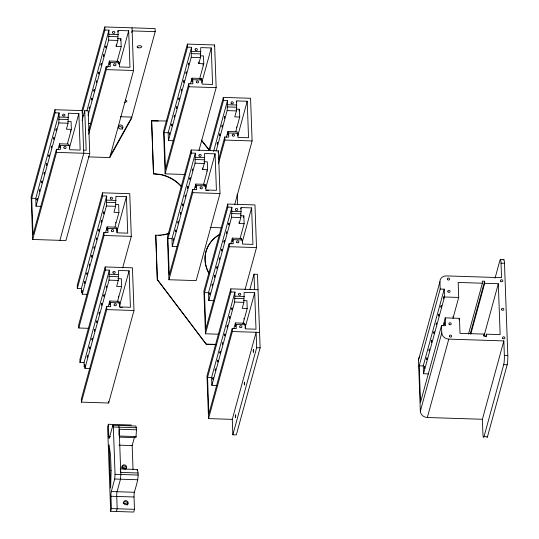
<?xml version="1.0" encoding="UTF-8"?>
<svg xmlns="http://www.w3.org/2000/svg" width="539" height="539" viewBox="0 0 539 539"><rect width="100%" height="100%" fill="white"/><g stroke="black" fill="none" stroke-linecap="round" stroke-linejoin="round"><path stroke-width="0.81" d="M118.951 435.269L119.186 429.246L136.488 429.805L135.929 437.661L119.449 437.136M118.405 296.093L118.297 297.077M202.967 64.532L202.927 65.104M120.109 468.917L137.418 469.476C139.567 477.19 136.3 484.898 134.366 492.275A3.49 0.445 -88.2 0 0 134.029 496.992L134.474 509.328L133.733 512.05L110.657 511.309L111.405 508.587L110.953 496.251A3.49 0.445 -88.2 0 1 111.29 491.534L114.713 479.016L115.05 474.3L113.345 427.003L112.86 425.278L135.936 426.026L136.488 429.805M115.71 222.257L115.615 222.944M206.781 170.728L206.72 171.234M236.52 126.847L236.345 127.669M243.985 318.306L243.891 318.987M70.508 130.734L70.326 131.226M453.083 316.231L453.016 316.642M59.923 240.34L83.747 153.258L82.204 110.596L54.978 109.72L31.154 196.802L32.697 239.464L65.92 240.535L89.743 153.453L88.201 110.785L84.744 110.677L82.096 120.352M67.773 121.443L71.081 121.551L71.364 129.367L66.405 129.205L68.042 123.222L68.359 113.23L78.856 113.567L80.17 150.064L69.672 149.727L69.524 145.618L60.294 145.314L60.442 149.431L56.406 149.303L33.027 234.748L31.713 198.251L55.086 112.799L54.978 109.72M41.038 206.356L36.032 206.194L35.749 198.379L59.128 112.934L55.086 112.799M36.032 206.194L58.812 122.926L59.128 112.934M32.697 239.464L56.521 152.382L56.406 149.303M58.017 149.451L59.566 143.792L68.797 144.088L68.851 145.57M60.294 145.314L59.701 147.497L59.566 143.792M67.402 143.859L71.364 129.367M69.369 148.232L78.856 113.567M81.854 110.805L104.795 26.95L155.097 28.567L155.205 31.653L131.381 118.735L109.74 157.577L88.288 156.883M82.191 113.062L104.903 30.036L104.795 26.95M86.887 110.778L108.939 30.164L104.903 30.036M88.059 115.339L108.629 40.155L108.939 30.164M88.578 131.024L106.223 66.533L110.259 66.661L110.111 62.551L119.341 62.847L119.49 66.957L129.987 67.294L128.673 30.797L118.169 30.46L117.765 31.942M88.686 134.123L106.331 69.619L106.223 66.533M107.611 67.496L109.383 61.028L118.614 61.325L118.695 63.541M110.111 62.551L109.518 64.727L109.383 61.028M117.59 38.68L120.898 38.788L121.181 46.597L116.222 46.442L117.859 40.452L118.169 30.46M120.46 40.398L120.898 38.788M116.997 61.897L121.181 46.597M118.944 64.296L119.341 62.847M119.409 64.653L128.673 30.797M131.698 32.502L132.129 30.912L155.205 31.653M109.74 157.577L133.564 70.494L132.021 27.826M122.643 268.011L131.307 236.358L129.764 193.69L102.538 192.814L77.225 285.34L77.333 288.419L81.376 288.554L106.682 196.028L102.646 195.9L77.333 288.419M87.284 294.348L82.251 294.186L106.372 206.019L106.682 196.028M115.333 204.544L118.641 204.645L118.924 212.46L113.965 212.299L115.602 206.316L115.912 196.324L126.416 196.661L127.73 233.158L117.232 232.821L117.084 228.711L107.854 228.415L108.002 232.525L103.966 232.397L78.654 324.916L78.768 328.002L88.665 328.325M78.768 328.002L104.074 235.482L103.966 232.397M105.577 232.552L107.126 226.885L116.357 227.188L116.411 228.664M107.854 228.415L107.261 230.591L107.126 226.885M114.935 227.054L118.924 212.46M118.014 278.676L121.322 278.784L121.605 286.593L116.64 286.438L118.277 280.448L118.593 270.457L129.09 270.794L130.411 307.291L119.914 306.954L119.766 302.844L110.535 302.547L110.684 306.657L106.641 306.529L81.335 399.055L81.443 402.134L108.669 403.01L133.982 310.491L132.439 267.822L105.213 266.946L79.9 359.473L80.015 362.552L84.05 362.686L109.363 270.16L105.327 270.032L80.015 362.552M116.687 230.16L117.084 228.711M116.646 232.376L126.416 196.661M89.966 368.481L84.926 368.319L109.046 280.152L109.363 270.16M181.764 187.154A34.914 30.541 15.3 0 0 161.046 174.751L153.507 173.922L151.587 120.797L166.692 121.005M81.443 402.134L106.756 309.615L106.641 306.529M108.251 306.684L109.801 301.025L119.031 301.321L119.112 303.538M110.535 302.547L109.936 304.724L109.801 301.025M198.958 150.529L216.159 87.635L214.623 44.966L187.39 44.09L163.573 131.172L165.109 173.841L184.911 174.481M117.61 301.186L121.605 286.593M200.191 55.82L203.499 55.928L203.782 63.743L198.824 63.582L200.461 57.592L200.771 47.607L211.268 47.944L212.588 84.441L202.091 84.104L201.943 79.988L192.713 79.691L192.861 83.808L188.825 83.673L165.446 169.125L164.125 132.628L187.505 47.176L187.39 44.09M153.507 173.922L151.661 120.52M119.368 304.292L119.766 302.844M119.321 306.509L129.09 270.794M173.457 140.733L168.451 140.571L168.168 132.756L191.54 47.304L187.505 47.176M168.451 140.571L191.23 57.296L191.54 47.304M165.109 173.841L188.933 86.759L188.825 83.673M190.435 83.828L191.985 78.168L201.215 78.465L201.269 79.947M192.713 79.691L192.12 81.867L191.985 78.168M169.185 233.192A34.914 30.541 15.3 0 1 157.287 235.206L155.724 235.314L157.327 279.754L206.336 344.367L216.247 344.69M199.598 79.038L203.782 63.743M200.804 79.961L201.215 78.465M201.788 82.608L211.268 47.944M131.428 425.022L108.352 424.281L107.611 427.003L110.657 511.309M214.178 46.583L214.623 44.966M112.86 425.278L109.356 438.072A3.49 0.445 -88.2 0 1 108.804 436.617L108.352 424.281M191.217 149.99L167.393 237.066L168.936 279.734L196.162 280.61L219.986 193.528L218.443 150.866L191.217 149.99L191.332 153.069L167.952 238.521L169.273 275.018L192.645 189.573L196.688 189.701L196.54 185.584L205.77 185.888L205.918 189.998L216.415 190.334L215.095 153.837L204.598 153.5L204.288 163.492L202.644 169.475L207.609 169.637L207.326 161.821L204.018 161.713M157.327 279.754L155.798 235.044M177.284 246.626L172.271 246.464L171.995 238.649L195.367 153.204L191.332 153.069M172.271 246.464L195.057 163.196L195.367 153.204M168.936 279.734L192.76 192.652L192.645 189.573M194.262 189.721L195.812 184.062L205.036 184.358L205.116 186.582M196.54 185.584L195.94 187.767L195.812 184.062M208.782 150.617L223.341 97.397L250.568 98.273L252.111 140.942L234.687 204.638M209.779 150.462L223.456 100.483L223.341 97.397M133.045 469.664L132.17 445.585L134.487 437.136M203.425 184.931L207.609 169.637M213.599 151.398L227.492 100.611L223.456 100.483M204.631 185.854L205.036 184.358M216.119 151.028L227.175 110.603L227.492 100.611M116.424 511.491L117.172 508.769L116.727 496.432A3.49 0.445 -88.2 0 1 117.057 491.716L120.487 479.198L120.817 474.482L119.112 427.191L118.627 425.466M205.615 188.502L215.095 153.837M218.005 152.476L218.443 150.866M218.598 159.551L224.77 136.98L228.812 137.115L228.664 132.998L237.888 133.295L238.036 137.411L248.54 137.748L247.219 101.251L236.722 100.914L236.311 102.397M218.484 163.452L224.884 140.066L224.77 136.98M226.38 137.135L227.93 131.476L237.16 131.772L237.214 133.254M228.664 132.998L228.064 135.174L227.93 131.476M236.143 109.127L239.451 109.235L239.727 117.051L234.768 116.889L236.405 110.899L236.722 100.914M137.122 470.567L137.418 469.476M239.006 110.845L239.451 109.235M235.765 131.536L239.727 117.051M237.49 134.75L237.888 133.295M237.739 135.909L247.219 101.251M245.043 289.517L256.51 247.59L254.967 204.928L227.741 204.052L203.917 291.127L205.46 333.796L218.666 334.22M240.717 209.044L241.122 207.562L251.619 207.899L252.939 244.396L242.442 244.059L242.294 239.949L233.064 239.646L233.212 243.763L229.176 243.635L205.797 329.08L204.476 292.583L227.856 207.131L227.741 204.052M213.808 300.688L208.795 300.526L208.519 292.711L231.891 207.266L227.856 207.131M208.795 300.526L231.581 217.257L231.891 207.266M205.46 333.796L229.284 246.714L229.176 243.635M230.786 243.783L232.336 238.123L241.56 238.42L241.613 239.902M233.064 239.646L232.464 241.829L232.336 238.123M240.542 215.775L243.85 215.883L244.133 223.698L239.168 223.537L240.812 217.554L241.122 207.562M206.336 344.367L157.401 279.478M243.406 217.493L243.85 215.883M240.165 238.191L244.133 223.698M241.155 239.916L241.56 238.42M242.361 241.755L251.619 207.899M258.033 289.733L230.807 288.857L206.983 375.939L208.526 418.608L232.45 419.376M243.608 300.587L246.916 300.695L247.199 308.503L242.233 308.348L243.871 302.359L244.187 292.367L254.684 292.711L256.005 329.208L245.501 328.864L245.353 324.754L236.129 324.458L236.277 328.568L232.235 328.44L208.862 413.891L207.542 377.388L230.921 291.943L230.807 288.857M216.873 385.493L211.861 385.331L211.578 377.522L234.957 292.071L230.921 291.943M211.861 385.331L234.64 302.062L234.957 292.071M208.526 418.608L232.349 331.525L232.235 328.44M233.845 328.595L235.395 322.935L244.625 323.232L244.679 324.714M236.129 324.458L235.53 326.634L235.395 322.935M249.826 289.524L254.017 274.203L257.48 274.311L260.135 347.823L236.311 434.906L232.848 434.791L232.289 419.369L256.113 332.287L256.672 347.709L232.848 434.791M243.008 323.804L247.199 308.503M244.955 326.203L245.353 324.754M244.982 328.177L254.684 292.711M470.776 334.18L484.696 283.292L498.312 283.73L500.152 334.618L486.535 334.18L486.609 336.242L484.305 336.168L484.231 334.106L460.003 333.331L459.457 318.32L445.268 317.862L445.551 325.677L441.515 325.543L441.778 332.866A6.845 5.983 15.3 0 0 448.778 339.125L503.837 340.904L482.392 419.275L427.339 417.503A6.845 5.983 15.3 0 1 420.339 411.237L418.486 360.099L439.932 281.729A6.845 5.983 15.3 0 1 446.494 275.901L501.553 277.673L501.027 263.153A6.845 0.876 -88.2 0 0 499.929 260.31L495.065 278.104M441.515 325.543L420.521 402.283L419.201 365.786L440.195 289.045L439.932 281.729M428.532 373.891L423.519 373.729L423.236 365.92L444.23 289.173L440.195 289.045M423.519 373.729L444.513 296.989L444.23 289.173M443.058 325.94L445.268 317.862M420.339 411.237L441.778 332.866M452.962 318.448L458.702 297.447L458.163 282.436L482.392 283.218L482.317 281.163L484.622 281.237L484.696 283.292M427.339 417.503L448.778 339.125M459.019 319.93L459.457 318.32M468.465 334.106L482.392 283.218M470.257 333.742L484.622 281.237M483.786 335.723L484.231 334.106M483.948 336.235L498.312 283.73M485.875 336.606L486.535 334.18M503.507 260.054A6.845 0.876 -88.2 0 1 504.484 263.268L507.819 355.531A6.845 0.876 -88.2 0 1 507.165 364.775L487.472 436.745L484.015 436.637L503.702 364.66A6.845 0.876 -88.2 0 0 504.356 355.417L503.837 340.904M110.185 155.939L131.833 117.104L120.291 116.734M109.094 34.274L118.317 34.577M108.494 36.457L117.724 36.753M108.629 40.155L117.859 40.452M191.689 51.421L200.919 51.717M191.096 53.597L200.326 53.893M191.23 57.296L200.461 57.592M106.331 69.619L133.564 70.494M188.933 86.759L216.159 87.635M227.64 104.728L236.87 105.024M227.047 106.904L236.271 107.2M227.175 110.603L236.405 110.899M82.332 115.508L83.949 115.562M59.277 117.044L68.507 117.34M151.587 120.797L158.271 121.005M58.677 119.22L67.907 119.517M88.356 123.505L90.855 123.586M58.812 122.926L68.042 123.222M164.125 132.628L168.168 132.756M224.884 140.066L252.111 140.942M83.633 150.179L86.173 150.26L84.744 110.677M56.521 152.382L89.743 153.453M195.516 157.314L204.746 157.61M194.923 159.49L204.153 159.787M195.057 163.196L204.288 163.492M205.878 190.429L208.364 190.51M192.76 192.652L219.986 193.528M106.837 200.137L116.06 200.434M31.713 198.251L35.749 198.379M106.237 202.314L115.467 202.617M106.372 206.019L115.602 206.316M232.039 211.376L241.27 211.672M231.447 213.552L240.677 213.848M231.581 217.257L240.812 217.554M210.136 227.438L221.684 227.808M104.074 235.482L131.307 236.358M167.952 238.521L171.995 238.649M229.284 246.714L256.51 247.59M500.401 259.522L503.857 259.63M501.027 263.153L504.484 263.268M109.511 274.27L118.742 274.573M108.918 276.453L118.149 276.75M109.046 280.152L118.277 280.448M444.513 296.989L458.702 297.447M204.476 292.583L208.519 292.711M235.105 296.187L244.335 296.484M234.512 298.363L243.736 298.66M234.64 302.062L243.871 302.359M119.874 307.385L122.36 307.466M106.756 309.615L133.982 310.491M232.349 331.525L259.576 332.401M206.41 344.098L215.492 344.387M504.356 355.417L507.819 355.531M256.672 347.709L260.135 347.823M503.702 364.66L507.165 364.775M419.201 365.786L423.236 365.92M207.542 377.388L211.578 377.522M113.345 427.003L136.414 427.744M119.746 436.044L136.232 436.577M108.804 436.617L110.448 436.671M118.984 445.16L132.17 445.585M138.051 472.986L120.743 472.427L120.493 471.025M115.05 474.3L138.125 475.041M114.713 479.016L137.789 479.757M111.29 491.534L134.366 492.275M110.953 496.251L134.029 496.992M111.405 508.587L134.474 509.328M153.581 173.646L161.121 174.481A34.914 30.541 15.3 0 1 181.32 186.278M201.384 140.019L209.226 149.855M201.31 140.288L208.633 149.471M482.392 419.275L482.917 433.794A6.845 0.876 -88.2 0 0 484.015 436.637M254.017 274.203L254.57 289.625M239.114 221.974L239.168 223.537M237.2 194.107L237.672 204.726M198.763 62.019L198.824 63.582M202.59 167.912L202.644 169.475M131.327 117.192L131.381 118.735M116.161 44.878L116.222 46.442M102.538 192.814L102.646 195.9M105.213 266.946L105.327 270.032M108.608 401.339L108.669 403.01M82.251 294.186L82.117 290.487L81.524 292.664L81.376 288.554M84.926 368.319L84.798 364.62L84.199 366.796L84.05 362.686M418.486 360.099A6.845 5.983 15.3 0 1 418.924 357.802M419.288 357.108A6.845 5.983 15.3 0 1 419.76 356.468M487.472 436.745A6.845 0.876 -88.2 0 1 486.892 437.446M123.909 503.655A2.324 2.035 15.3 0 0 127.905 503.783A2.324 2.035 15.3 0 0 125.796 500.637A2.324 2.035 15.3 0 0 123.909 503.655A2.324 2.035 15.3 0 1 127.339 504.955M121.875 468.115A2.324 2.035 15.3 0 1 125.762 469.159M121.753 467.38A2.324 2.035 15.3 0 1 124.529 466.019A2.324 2.035 15.3 0 1 126.247 468.593M123.269 503.709A2.324 2.035 15.3 0 1 126.099 501.816A2.324 2.035 15.3 0 1 127.608 504.875M125.419 100.187A2.324 1.091 -2.1 0 1 126.786 101.433A2.324 1.091 -2.1 0 1 124.239 102.309M118.182 127.554A2.324 2.035 15.3 0 1 122.468 129.245M209.368 273.724A34.914 30.541 15.3 0 1 219.178 234.654M208.458 272.505A34.914 30.541 15.3 0 1 206.747 268.665M206.477 267.883A34.914 30.541 15.3 0 1 205.049 260.667M205.009 259.865A34.914 30.541 15.3 0 1 219.845 234.499M169.111 233.461A34.914 30.541 15.3 0 1 166.827 234.175M166.059 234.377A34.914 30.541 15.3 0 1 162.906 235.017M161.289 235.24A34.914 30.541 15.3 0 1 158.843 235.435M111.101 470.5L110.657 488.024L109.1 444.843L110.556 455.421L111.101 470.5M36.982 199.282C37.151 202.873 37.44 195.879 36.982 199.282M39.367 190.57C39.536 194.134 39.819 187.262 39.367 190.57M41.752 181.865C41.894 185.47 42.217 178.476 41.752 181.865M44.131 173.154C44.299 176.752 44.589 169.751 44.131 173.154M46.516 164.449C46.691 168.033 46.96 161.053 46.516 164.449M48.894 155.737C49.069 159.328 49.339 152.342 48.894 155.737M51.279 147.032C51.448 150.624 51.731 143.63 51.279 147.032M53.657 138.321C53.833 141.919 54.116 134.918 53.657 138.321M56.043 129.616C56.211 133.173 56.494 126.308 56.043 129.616M84.542 282.375C84.711 285.966 85 278.973 84.542 282.375M89.184 107.8C89.353 111.398 89.636 104.404 89.184 107.8M86.927 273.664C87.102 277.255 87.372 270.275 86.927 273.664M91.563 99.095C91.738 102.68 92.007 95.699 91.563 99.095M87.224 356.508C87.392 360.065 87.675 353.2 87.224 356.508M89.306 264.959C89.474 268.516 89.764 261.651 89.306 264.959M93.948 90.384C94.123 93.975 94.392 86.995 93.948 90.384M89.602 347.796C89.777 351.388 90.047 344.408 89.602 347.796M91.691 256.247C91.859 259.832 92.156 252.831 91.691 256.247M96.333 81.679C96.501 85.256 96.791 78.256 96.333 81.679M91.987 339.092C92.156 342.683 92.438 335.689 91.987 339.092M94.076 247.542C94.244 251.134 94.527 244.14 94.076 247.542M98.711 72.967C98.88 76.565 99.169 69.571 98.711 72.967M94.365 330.38C94.534 333.944 94.824 327.072 94.365 330.38M96.454 238.831C96.622 242.395 96.905 235.523 96.454 238.831M101.096 64.262C101.265 67.826 101.548 60.954 101.096 64.262M96.75 321.675C96.919 325.253 97.215 318.253 96.75 321.675M98.839 230.126C99.014 233.71 99.284 226.73 98.839 230.126M103.475 55.551C103.65 59.142 103.919 52.162 103.475 55.551M99.136 312.964C99.304 316.561 99.587 309.568 99.136 312.964M101.217 221.414C101.386 225.012 101.676 218.019 101.217 221.414M105.86 46.846C106.028 50.437 106.311 43.443 105.86 46.846M101.514 304.259C101.689 307.85 101.959 300.863 101.514 304.259M103.603 212.71C103.778 216.294 104.047 209.314 103.603 212.71M103.899 295.547C104.074 299.138 104.344 292.158 103.899 295.547M106.277 286.842C106.453 290.433 106.735 283.44 106.277 286.842M169.401 133.652C169.569 137.216 169.852 130.344 169.401 133.652M171.786 124.947C171.954 128.525 172.244 121.524 171.786 124.947M174.164 116.235C174.333 119.833 174.623 112.84 174.164 116.235M173.228 239.552C173.396 243.143 173.679 236.149 173.228 239.552M176.549 107.53C176.725 111.115 176.994 104.135 176.549 107.53M175.606 230.84C175.781 234.431 176.064 227.438 175.606 230.84M178.928 98.819C179.103 102.41 179.372 95.43 178.928 98.819M177.991 222.135C178.166 225.72 178.436 218.74 177.991 222.135M181.313 90.114C181.481 93.705 181.771 86.712 181.313 90.114M180.376 213.424C180.545 217.001 180.834 210.008 180.376 213.424M183.698 81.402C183.873 84.994 184.136 78.014 183.698 81.402M182.755 204.719C182.93 208.303 183.199 201.323 182.755 204.719M186.076 72.698C186.245 76.255 186.528 69.39 186.076 72.698M185.14 196.007C185.315 199.598 185.584 192.612 185.14 196.007M188.461 63.986C188.63 67.57 188.919 60.57 188.461 63.986M187.518 187.302C187.687 190.86 187.976 183.994 187.518 187.302M189.903 178.591C190.078 182.182 190.348 175.202 189.903 178.591M192.288 169.886C192.457 173.477 192.74 166.484 192.288 169.886M209.752 293.614C209.927 297.198 210.197 290.218 209.752 293.614M212.13 284.902C212.305 288.493 212.588 281.499 212.13 284.902M214.515 276.197C214.69 279.781 214.96 272.801 214.515 276.197M217.264 143.421C217.433 146.999 217.722 139.999 217.264 143.421M212.817 378.418C212.986 382.01 213.269 375.016 212.817 378.418M216.9 267.485C217.069 271.05 217.352 264.177 216.9 267.485M219.642 134.71C219.818 138.301 220.087 131.321 219.642 134.71M215.196 369.714C215.364 373.305 215.654 366.311 215.196 369.714M219.279 258.781C219.454 262.365 219.723 255.385 219.279 258.781M222.028 126.005C222.196 129.562 222.479 122.697 222.028 126.005M217.581 361.002C217.756 364.593 218.025 357.606 217.581 361.002M221.664 250.069C221.832 253.667 222.115 246.667 221.664 250.069M224.406 117.293C224.581 120.884 224.851 113.904 224.406 117.293M219.959 352.297C220.134 355.875 220.424 348.874 219.959 352.297M224.042 241.364C224.211 244.922 224.5 238.056 224.042 241.364M222.344 343.586C222.519 347.177 222.789 340.19 222.344 343.586M226.427 232.653C226.602 236.244 226.872 229.257 226.427 232.653M224.729 334.881C224.904 338.465 225.167 331.485 224.729 334.881M228.812 223.948C228.981 227.539 229.264 220.545 228.812 223.948M227.108 326.169C227.276 329.733 227.559 322.861 227.108 326.169M229.493 317.464C229.668 321.049 229.937 314.069 229.493 317.464M231.871 308.753C232.039 312.351 232.329 305.357 231.871 308.753M235.327 416.135C235.59 421.511 235.994 411.041 235.327 416.135M244.261 383.478C244.524 388.862 244.928 378.385 244.261 383.478M253.195 350.822C253.458 356.205 253.862 345.735 253.195 350.822M424.321 367.362C424.489 370.92 424.779 364.054 424.321 367.362M426.706 358.651C426.881 362.242 427.151 355.255 426.706 358.651M429.091 349.946C429.26 353.537 429.543 346.543 429.091 349.946M431.469 341.234C431.645 344.825 431.914 337.845 431.469 341.234M433.855 332.529C434.03 336.114 434.299 329.134 433.855 332.529M436.233 323.818C436.408 327.395 436.698 320.402 436.233 323.818M438.618 315.113C438.793 318.697 439.063 311.717 438.618 315.113M441.003 306.401C441.171 309.965 441.454 303.093 441.003 306.401M443.381 297.696C443.557 301.281 443.826 294.301 443.381 297.696M444.318 323.602C444.459 327.213 444.79 320.213 444.318 323.602M449.108 324.249A1.166 1.017 15.3 0 0 451.109 324.316A1.166 1.017 15.3 0 0 450.052 322.74A1.166 1.017 15.3 0 0 449.108 324.249M447.943 291.862A1.166 1.017 15.3 0 0 449.937 291.929A1.166 1.017 15.3 0 0 448.886 290.353A1.166 1.017 15.3 0 0 447.943 291.862M502.739 338.297A1.166 1.017 15.3 0 0 504.74 338.364A1.166 1.017 15.3 0 0 503.689 336.787A1.166 1.017 15.3 0 0 502.739 338.297M449.553 336.585A1.166 1.017 15.3 0 0 451.554 336.653A1.166 1.017 15.3 0 0 450.496 335.076A1.166 1.017 15.3 0 0 449.553 336.585M447.498 279.525A1.166 1.017 15.3 0 0 449.492 279.593A1.166 1.017 15.3 0 0 448.441 278.016A1.166 1.017 15.3 0 0 447.498 279.525M500.684 281.237A1.166 1.017 15.3 0 0 502.678 281.304A1.166 1.017 15.3 0 0 501.627 279.728A1.166 1.017 15.3 0 0 500.684 281.237M501.715 309.77A1.166 1.017 15.3 0 0 503.709 309.831A1.166 1.017 15.3 0 0 502.658 308.261A1.166 1.017 15.3 0 0 501.715 309.77M111.566 231.096A1.166 1.017 15.3 0 0 113.561 231.164A1.166 1.017 15.3 0 0 112.51 229.587A1.166 1.017 15.3 0 0 111.566 231.096M110.394 198.716A1.166 1.017 15.3 0 0 112.388 198.776A1.166 1.017 15.3 0 0 111.337 197.207A1.166 1.017 15.3 0 0 110.394 198.716M122.34 467.859A2.324 2.035 15.3 0 0 126.335 467.993A2.324 2.035 15.3 0 0 124.226 464.84A2.324 2.035 15.3 0 0 122.34 467.859M114.241 305.236A1.166 1.017 15.3 0 0 116.242 305.296A1.166 1.017 15.3 0 0 115.184 303.72A1.166 1.017 15.3 0 0 114.241 305.236M113.069 272.849A1.166 1.017 15.3 0 0 115.07 272.909A1.166 1.017 15.3 0 0 114.012 271.339A1.166 1.017 15.3 0 0 113.069 272.849M64.006 148.003A1.166 1.017 15.3 0 0 66.001 148.07A1.166 1.017 15.3 0 0 64.95 146.493A1.166 1.017 15.3 0 0 64.006 148.003M62.834 115.615A1.166 1.017 15.3 0 0 64.835 115.683A1.166 1.017 15.3 0 0 63.777 114.106A1.166 1.017 15.3 0 0 62.834 115.615M138.011 47.701A2.324 1.091 -2.1 0 0 141.73 46.866A2.324 1.091 -2.1 0 0 138.53 45.815A2.324 1.091 -2.1 0 0 138.011 47.701M118.701 127.979A2.324 2.035 15.3 0 0 122.697 128.107A2.324 2.035 15.3 0 0 120.588 124.954A2.324 2.035 15.3 0 0 118.701 127.979M113.823 65.239A1.166 1.017 15.3 0 0 115.818 65.3A1.166 1.017 15.3 0 0 114.767 63.723A1.166 1.017 15.3 0 0 113.823 65.239M112.651 32.852A1.166 1.017 15.3 0 0 114.652 32.913A1.166 1.017 15.3 0 0 113.594 31.343A1.166 1.017 15.3 0 0 112.651 32.852M239.835 327.146A1.166 1.017 15.3 0 0 241.836 327.207A1.166 1.017 15.3 0 0 240.778 325.637A1.166 1.017 15.3 0 0 239.835 327.146M238.662 294.759A1.166 1.017 15.3 0 0 240.663 294.826A1.166 1.017 15.3 0 0 239.606 293.25A1.166 1.017 15.3 0 0 238.662 294.759M196.418 82.379A1.166 1.017 15.3 0 0 198.419 82.447A1.166 1.017 15.3 0 0 197.362 80.87A1.166 1.017 15.3 0 0 196.418 82.379M195.253 49.992A1.166 1.017 15.3 0 0 197.247 50.06A1.166 1.017 15.3 0 0 196.196 48.483A1.166 1.017 15.3 0 0 195.253 49.992M232.37 135.687A1.166 1.017 15.3 0 0 234.371 135.747A1.166 1.017 15.3 0 0 233.313 134.177A1.166 1.017 15.3 0 0 232.37 135.687M231.197 103.299A1.166 1.017 15.3 0 0 233.198 103.367A1.166 1.017 15.3 0 0 232.141 101.79A1.166 1.017 15.3 0 0 231.197 103.299M200.245 188.273A1.166 1.017 15.3 0 0 202.246 188.34A1.166 1.017 15.3 0 0 201.188 186.763A1.166 1.017 15.3 0 0 200.245 188.273M199.08 155.886A1.166 1.017 15.3 0 0 201.074 155.953A1.166 1.017 15.3 0 0 200.023 154.376A1.166 1.017 15.3 0 0 199.08 155.886M236.769 242.334A1.166 1.017 15.3 0 0 238.77 242.402A1.166 1.017 15.3 0 0 237.712 240.825A1.166 1.017 15.3 0 0 236.769 242.334M235.604 209.947A1.166 1.017 15.3 0 0 237.598 210.015A1.166 1.017 15.3 0 0 236.547 208.438A1.166 1.017 15.3 0 0 235.604 209.947"/></g></svg>
